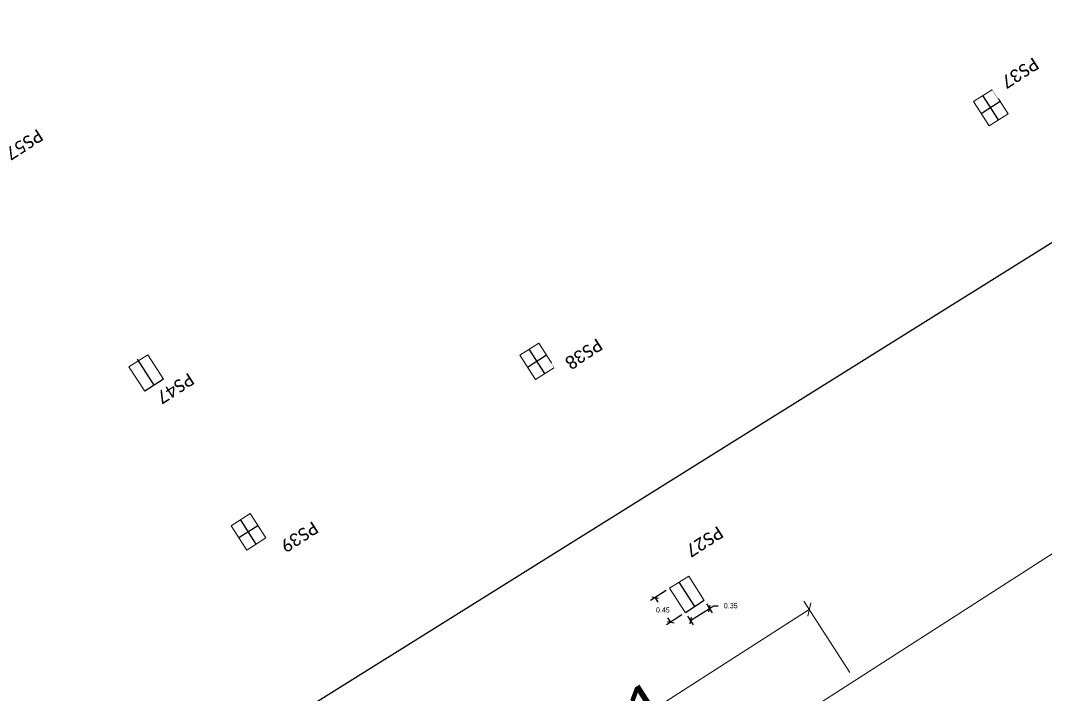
# Model space of a CAD drawing. Header units: metres. Extents: x 448 to 592, y 494 to 631.
# Drawn here: x 537.08 to 552.99, y 562.58 to 573.04 of the extents above; entities that cross this region are included whole.
import ezdxf

# ---------------------------------------------------------------- set-up
doc = ezdxf.new("R2010")
doc.units = ezdxf.units.M
doc.layers.add('0-AR-TXT-2', color=7, linetype='Continuous', lineweight=5, true_color=0xae3800)
doc.layers.add('00-AUX-7', color=7, linetype='Continuous', lineweight=25, true_color=0xff8000)
for name, color, linetype, lineweight in [('1-AR-PILARES', 7, 'Continuous', 5), ('1-AR-VISTA', 7, 'Continuous', 5), ('SECC_COTAS', 255, 'Continuous', 9)]:
    doc.layers.add(name, color=color, linetype=linetype, lineweight=lineweight)
doc.styles.add('Calibri', font='calibri.ttf', dxfattribs={"height": 0.2})
doc.styles.add('DIN_0', font='')
doc.styles.get('DIN_0').set_extended_font_data('TGL 0-16')
doc.dimstyles.new('FS_ANOTATIVO', dxfattribs={"dimtxt": 2.5, "dimasz": 0.5, "dimexe": 0.5, "dimexo": 0.2, "dimgap": 0.2, "dimtad": 0, "dimdec": 1, "dimtxsty": 'DIN_0', "dimblk": 'OBLIQUE', "dimcen": 2.5, "dimadec": 0, "dimazin": 0, "dimtfac": 1, "dimtdec": 1, "dimtmove": 0, "dimatfit": 3, "dimldrblk": 'ARCHTICK', "dimfxl": 1, "dimlwd": 5, "dimlwe": 5, "dimarcsym": 0})
doc.dimstyles.get("Standard").update_dxf_attribs({"dimtxt": 0.18, "dimasz": 0.18, "dimexe": 0.18, "dimexo": 0.0625, "dimgap": 0.09, "dimtad": 0, "dimtih": 1, "dimtoh": 1, "dimzin": 0, "dimdsep": 46, "dimtxsty": 'Standard', "dimcen": 0.09, "dimadec": 0, "dimazin": 0, "dimtfac": 1, "dimtdec": 4, "dimtofl": 0, "dimtmove": 0, "dimatfit": 3, "dimfxl": 1, "dimtolj": 1, "dimtzin": 0, "dimarcsym": 0})

# ---------------------------------------------------------------- blocks, each defined once
blk = doc.blocks.new('_Oblique')
at = {"color": 0, "linetype": 'ByBlock', "lineweight": -2}
blk.add_line((-0.5, -0.5), (0.5, 0.5), dxfattribs=at)
blk = doc.blocks.new('*D262')
at = {"color": 0, "lineweight": 5, "ltscale": 5, "transparency": 16777216}
for p, q in [((549.319, 563.902), (547.095, 562.472)), ((549.949, 562.923), (549.237, 564.029)), ((543.348, 560.061), (545.942, 561.73)), ((543.978, 559.081), (543.266, 560.187))]:
    blk.add_line(p, q, dxfattribs=at)
at = {"layer": 'Defpoints', "color": 0, "ltscale": 5, "transparency": 16777216}
for p in [(549.319, 563.902), (549.981, 562.872), (544.01, 559.031)]:
    blk.add_point(p, dxfattribs=at)
at = {"color": 0, "lineweight": 5, "ltscale": 5, "transparency": 16777216, "xscale": 0.15, "yscale": 0.15, "zscale": 0.15}
for p, rotation in [((549.319, 563.902), 32.75532756634439), ((543.348, 560.061), 212.7553275663444)]:
    blk.add_blockref('_Oblique', p, dxfattribs=dict(at, rotation=rotation))
at = {"color": 0, "ltscale": 5, "transparency": 16777216, "insert": (546.519, 562.101), "char_height": 0.75, "attachment_point": 5, "rotation": 32.7553, "style": 'DIN_0'}
blk.add_mtext('7,1', dxfattribs=at)
blk = doc.blocks.new('_ArchTick')
at = {"color": 0, "linetype": 'ByBlock', "const_width": 0.15}
blk.add_lwpolyline([(-0.5, -0.5), (0.5, 0.5)], dxfattribs=at)
blk = doc.blocks.new('*D346')
at = {"layer": 'Defpoints', "color": 0, "transparency": 16777216}
for p in [(547.69, 564.04), (547.769, 563.917), (547.396, 563.85)]:
    blk.add_point(p, dxfattribs=at)
at = {"layer": 'SECC_COTAS', "color": 0, "lineweight": -2, "transparency": 16777216}
for p, q in [((547.475, 563.728), (547.769, 563.917)), ((547.724, 563.987), (547.812, 563.85)), ((547.769, 563.917), (547.832, 563.958)), ((547.832, 563.958), (547.907, 563.958)), ((547.43, 563.798), (547.518, 563.66))]:
    blk.add_line(p, q, dxfattribs=at)
at = {"layer": 'SECC_COTAS', "color": 0, "lineweight": -2, "transparency": 16777216, "xscale": 0.075, "yscale": 0.075, "zscale": 0.075}
for p, rotation in [((547.769, 563.917), 32.75532756625257), ((547.475, 563.728), 212.7553275662526)]:
    blk.add_blockref('_Oblique', p, dxfattribs=dict(at, rotation=rotation))
at = {"layer": 'SECC_COTAS', "color": 0, "transparency": 16777216, "insert": (548.1, 563.958), "char_height": 0.08, "attachment_point": 5}
blk.add_mtext('\\A1;0.35', dxfattribs=at)
blk = doc.blocks.new('*D347')
at = {"layer": 'Defpoints', "color": 0, "transparency": 16777216}
for p in [(547.152, 564.229), (546.925, 564.082), (547.396, 563.85)]:
    blk.add_point(p, dxfattribs=at)
at = {"layer": 'SECC_COTAS', "color": 0, "lineweight": -2, "transparency": 16777216}
for p, q in [((547.1, 564.195), (546.857, 564.039)), ((546.925, 564.082), (546.969, 564.013)), ((547.343, 563.817), (547.101, 563.661)), ((547.168, 563.704), (547.124, 563.773))]:
    blk.add_line(p, q, dxfattribs=at)
at = {"layer": 'SECC_COTAS', "color": 0, "lineweight": -2, "transparency": 16777216, "xscale": 0.075, "yscale": 0.075, "zscale": 0.075}
for p, rotation in [((546.925, 564.082), 122.7553275662566), ((547.168, 563.704), 302.7553275662565)]:
    blk.add_blockref('_Oblique', p, dxfattribs=dict(at, rotation=rotation))
at = {"layer": 'SECC_COTAS', "color": 0, "transparency": 16777216, "insert": (547.046, 563.893), "char_height": 0.08, "attachment_point": 5}
blk.add_mtext('\\A1;0.45', dxfattribs=at)

msp = doc.modelspace()

# ---------------------------------------------------------------- linework, layer by layer
at = {"layer": '00-AUX-7'}
for p, q in [((552.257, 571.496), (552.013, 571.875)), ((552.282, 571.78), (551.988, 571.591)), ((545.216, 567.561), (544.973, 567.94)), ((539.15, 567.38), (538.89, 567.784)), ((545.242, 567.845), (544.947, 567.656)), ((539.297, 567.475), (539.003, 567.285)), ((540.76, 565.2), (540.466, 565.011)), ((540.735, 564.916), (540.492, 565.295)), ((547.543, 563.945), (547.299, 564.324))]:
    msp.add_line(p, q, dxfattribs=at)
at = {"layer": '00-AUX-7', "color": 1}
for p, q in [((547.543, 563.945), (547.299, 564.324)), ((547.69, 564.04), (547.396, 563.85))]:
    msp.add_line(p, q, dxfattribs=at)
at = {"layer": '1-AR-PILARES'}
for p, q in [((552.161, 571.969), (551.866, 571.78)), ((552.404, 571.591), (552.161, 571.969)), ((551.866, 571.78), (552.11, 571.402)), ((552.11, 571.402), (552.404, 571.591)), ((545.12, 568.034), (544.826, 567.845)), ((545.364, 567.656), (545.12, 568.034)), ((539.053, 567.853), (538.759, 567.664)), ((539.297, 567.475), (539.053, 567.853)), ((544.826, 567.845), (545.069, 567.467)), ((538.759, 567.664), (539.003, 567.285)), ((545.069, 567.467), (545.364, 567.656)), ((539.003, 567.285), (539.297, 567.475)), ((540.639, 565.389), (540.344, 565.2)), ((540.882, 565.011), (540.639, 565.389)), ((540.344, 565.2), (540.588, 564.821)), ((540.588, 564.821), (540.882, 565.011)), ((547.447, 564.418), (547.152, 564.229)), ((547.69, 564.04), (547.447, 564.418)), ((547.152, 564.229), (547.396, 563.85))]:
    msp.add_line(p, q, dxfattribs=at)
at = {"layer": '1-AR-VISTA'}
msp.add_line((565.365, 572.662), (502.99, 532.533), dxfattribs=at)

# ---------------------------------------------------------------- dimensions: what is measured, and where the dimension line sits
at = {"color": 6, "ltscale": 5}
dim = msp.add_linear_dim(base=(549.319, 563.902), p1=(544.01, 559.031), p2=(549.981, 562.872), angle=212.7553, dimstyle='FS_ANOTATIVO', dxfattribs=at)
dim.commit()
dim.dimension.update_dxf_attribs({"geometry": '*D262', "text_midpoint": (546.519, 562.101), "dimtype": 160})
at = {"layer": 'SECC_COTAS'}
for p2, distance, picture, middle in [((547.152, 564.229), 0.271, '*D347', (547.046, 563.893)), ((547.69, 564.04), -0.146, '*D346', (548.1, 563.958))]:
    dim = msp.add_aligned_dim(p1=(547.396, 563.85), p2=p2, distance=distance, dimstyle='Standard', override={"dimtxt": 0.08, "dimasz": 0.075, "dimexe": 0.08, "dimgap": 0.08, "dimdec": 2, "dimblk1": 'Oblique', "dimblk2": 'Oblique', "dimsah": 1}, dxfattribs=at)
    dim.commit()
    dim.dimension.update_dxf_attribs({"geometry": picture, "text_midpoint": middle})

# ---------------------------------------------------------------- next in the draw order: texts
at = {"layer": '0-AR-TXT-2', "char_height": 0.2, "width": 0.7616, "attachment_point": 1, "rotation": 212.7553, "style": 'Calibri', "bg_fill": 3, "box_fill_scale": 1.25, "bg_fill_color": 256, "bg_fill_true_color": 13158600, "bg_fill_transparency": 0}
for s, insert in [('PS37', (552.906, 572.305)), ('PS57', (537.449, 571.195)), ('PS38', (546.134, 567.948)), ('PS47', (539.795, 567.413)), ('PS39', (541.722, 565.109))]:
    msp.add_mtext(s, dxfattribs=dict(at, insert=insert))

# ---------------------------------------------------------------- next in the draw order: linework, layer by layer
at = {"color": 6}
msp.add_line((565.176, 577.139), (512.692, 544.371), dxfattribs=at)

# ---------------------------------------------------------------- next in the draw order: texts
at = {"layer": '0-AR-TXT-2', "color": 3, "insert": (548.008, 565.036), "char_height": 0.2, "width": 0.7616, "attachment_point": 1, "rotation": 212.7553, "style": 'Calibri', "bg_fill": 3, "box_fill_scale": 1.25, "bg_fill_color": 256, "bg_fill_true_color": 13158600, "bg_fill_transparency": 0}
msp.add_mtext('PS27', dxfattribs=at)

doc.saveas('drawing.dxf')
